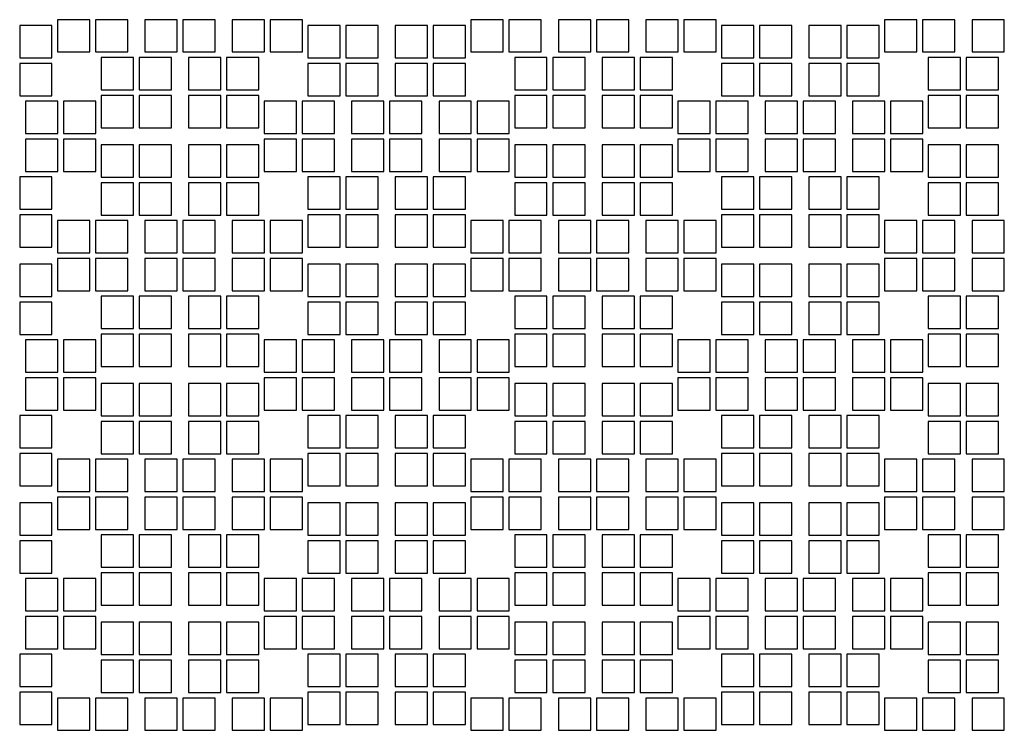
# Model space of a CAD drawing. Header units: millimetres. Extents: x -49 to 54, y -38 to 38.
# Drawn here: x -23.26 to 2.65, y -20.35 to -1.65 of the extents above; entities that cross this region are included whole.
import ezdxf

# ---------------------------------------------------------------- set-up
doc = ezdxf.new("R2010")
doc.units = ezdxf.units.MM

msp = doc.modelspace()

# ---------------------------------------------------------------- linework, layer by layer
for points in [[(-23.2634, -2.6459), (-22.4134, -2.6459), (-22.4134, -1.7959), (-23.2634, -1.7959), (-23.2634, -2.6459)], [(-22.2715, -2.4959), (-21.4215, -2.4959), (-21.4215, -1.6459), (-22.2715, -1.6459), (-22.2715, -2.4959)], [(-21.2715, -2.4959), (-20.4215, -2.4959), (-20.4215, -1.6459), (-21.2715, -1.6459), (-21.2715, -2.4959)], [(-19.9715, -2.4959), (-19.1215, -2.4959), (-19.1215, -1.6459), (-19.9715, -1.6459), (-19.9715, -2.4959)], [(-18.9715, -2.4959), (-18.1215, -2.4959), (-18.1215, -1.6459), (-18.9715, -1.6459), (-18.9715, -2.4959)], [(-17.6715, -2.4959), (-16.8215, -2.4959), (-16.8215, -1.6459), (-17.6715, -1.6459), (-17.6715, -2.4959)], [(-16.6715, -2.4959), (-15.8215, -2.4959), (-15.8215, -1.6459), (-16.6715, -1.6459), (-16.6715, -2.4959)], [(-15.6796, -2.6459), (-14.8296, -2.6459), (-14.8296, -1.7959), (-15.6796, -1.7959), (-15.6796, -2.6459)], [(-14.6796, -2.6459), (-13.8296, -2.6459), (-13.8296, -1.7959), (-14.6796, -1.7959), (-14.6796, -2.6459)], [(-13.3796, -2.6459), (-12.5296, -2.6459), (-12.5296, -1.7959), (-13.3796, -1.7959), (-13.3796, -2.6459)], [(-12.3796, -2.6459), (-11.5296, -2.6459), (-11.5296, -1.7959), (-12.3796, -1.7959), (-12.3796, -2.6459)], [(-11.3878, -2.4959), (-10.5378, -2.4959), (-10.5378, -1.6459), (-11.3878, -1.6459), (-11.3878, -2.4959)], [(-10.3878, -2.4959), (-9.5378, -2.4959), (-9.5378, -1.6459), (-10.3878, -1.6459), (-10.3878, -2.4959)], [(-9.0878, -2.4959), (-8.2378, -2.4959), (-8.2378, -1.6459), (-9.0878, -1.6459), (-9.0878, -2.4959)], [(-8.0878, -2.4959), (-7.2378, -2.4959), (-7.2378, -1.6459), (-8.0878, -1.6459), (-8.0878, -2.4959)], [(-6.7878, -2.4959), (-5.9378, -2.4959), (-5.9378, -1.6459), (-6.7878, -1.6459), (-6.7878, -2.4959)], [(-5.7878, -2.4959), (-4.9378, -2.4959), (-4.9378, -1.6459), (-5.7878, -1.6459), (-5.7878, -2.4959)], [(-4.7959, -2.6459), (-3.9459, -2.6459), (-3.9459, -1.7959), (-4.7959, -1.7959), (-4.7959, -2.6459)], [(-3.7959, -2.6459), (-2.9459, -2.6459), (-2.9459, -1.7959), (-3.7959, -1.7959), (-3.7959, -2.6459)], [(-2.4959, -2.6459), (-1.6459, -2.6459), (-1.6459, -1.7959), (-2.4959, -1.7959), (-2.4959, -2.6459)], [(-1.4959, -2.6459), (-0.6459, -2.6459), (-0.6459, -1.7959), (-1.4959, -1.7959), (-1.4959, -2.6459)], [(-0.5041, -2.4959), (0.3459, -2.4959), (0.3459, -1.6459), (-0.5041, -1.6459), (-0.5041, -2.4959)], [(0.4959, -2.4959), (1.3459, -2.4959), (1.3459, -1.6459), (0.4959, -1.6459), (0.4959, -2.4959)], [(1.7959, -2.4959), (2.6459, -2.4959), (2.6459, -1.6459), (1.7959, -1.6459), (1.7959, -2.4959)], [(-23.2634, -3.6459), (-22.4134, -3.6459), (-22.4134, -2.7959), (-23.2634, -2.7959), (-23.2634, -3.6459)], [(-21.1215, -3.4878), (-20.2715, -3.4878), (-20.2715, -2.6378), (-21.1215, -2.6378), (-21.1215, -3.4878)], [(-20.1215, -3.4878), (-19.2715, -3.4878), (-19.2715, -2.6378), (-20.1215, -2.6378), (-20.1215, -3.4878)], [(-18.8215, -3.4878), (-17.9715, -3.4878), (-17.9715, -2.6378), (-18.8215, -2.6378), (-18.8215, -3.4878)], [(-17.8215, -3.4878), (-16.9715, -3.4878), (-16.9715, -2.6378), (-17.8215, -2.6378), (-17.8215, -3.4878)], [(-15.6796, -3.6459), (-14.8296, -3.6459), (-14.8296, -2.7959), (-15.6796, -2.7959), (-15.6796, -3.6459)], [(-14.6796, -3.6459), (-13.8296, -3.6459), (-13.8296, -2.7959), (-14.6796, -2.7959), (-14.6796, -3.6459)], [(-13.3796, -3.6459), (-12.5296, -3.6459), (-12.5296, -2.7959), (-13.3796, -2.7959), (-13.3796, -3.6459)], [(-12.3796, -3.6459), (-11.5296, -3.6459), (-11.5296, -2.7959), (-12.3796, -2.7959), (-12.3796, -3.6459)], [(-10.2378, -3.4878), (-9.3878, -3.4878), (-9.3878, -2.6378), (-10.2378, -2.6378), (-10.2378, -3.4878)], [(-9.2378, -3.4878), (-8.3878, -3.4878), (-8.3878, -2.6378), (-9.2378, -2.6378), (-9.2378, -3.4878)], [(-7.9378, -3.4878), (-7.0878, -3.4878), (-7.0878, -2.6378), (-7.9378, -2.6378), (-7.9378, -3.4878)], [(-6.9378, -3.4878), (-6.0878, -3.4878), (-6.0878, -2.6378), (-6.9378, -2.6378), (-6.9378, -3.4878)], [(-4.7959, -3.6459), (-3.9459, -3.6459), (-3.9459, -2.7959), (-4.7959, -2.7959), (-4.7959, -3.6459)], [(-3.7959, -3.6459), (-2.9459, -3.6459), (-2.9459, -2.7959), (-3.7959, -2.7959), (-3.7959, -3.6459)], [(-2.4959, -3.6459), (-1.6459, -3.6459), (-1.6459, -2.7959), (-2.4959, -2.7959), (-2.4959, -3.6459)], [(-1.4959, -3.6459), (-0.6459, -3.6459), (-0.6459, -2.7959), (-1.4959, -2.7959), (-1.4959, -3.6459)], [(0.6459, -3.4878), (1.4959, -3.4878), (1.4959, -2.6378), (0.6459, -2.6378), (0.6459, -3.4878)], [(1.6459, -3.4878), (2.4959, -3.4878), (2.4959, -2.6378), (1.6459, -2.6378), (1.6459, -3.4878)], [(-23.1134, -4.6378), (-22.2634, -4.6378), (-22.2634, -3.7878), (-23.1134, -3.7878), (-23.1134, -4.6378)], [(-22.1134, -4.6378), (-21.2634, -4.6378), (-21.2634, -3.7878), (-22.1134, -3.7878), (-22.1134, -4.6378)], [(-21.1215, -4.4878), (-20.2715, -4.4878), (-20.2715, -3.6378), (-21.1215, -3.6378), (-21.1215, -4.4878)], [(-20.1215, -4.4878), (-19.2715, -4.4878), (-19.2715, -3.6378), (-20.1215, -3.6378), (-20.1215, -4.4878)], [(-18.8215, -4.4878), (-17.9715, -4.4878), (-17.9715, -3.6378), (-18.8215, -3.6378), (-18.8215, -4.4878)], [(-17.8215, -4.4878), (-16.9715, -4.4878), (-16.9715, -3.6378), (-17.8215, -3.6378), (-17.8215, -4.4878)], [(-16.8296, -4.6378), (-15.9796, -4.6378), (-15.9796, -3.7878), (-16.8296, -3.7878), (-16.8296, -4.6378)], [(-15.8296, -4.6378), (-14.9796, -4.6378), (-14.9796, -3.7878), (-15.8296, -3.7878), (-15.8296, -4.6378)], [(-14.5296, -4.6378), (-13.6796, -4.6378), (-13.6796, -3.7878), (-14.5296, -3.7878), (-14.5296, -4.6378)], [(-13.5296, -4.6378), (-12.6796, -4.6378), (-12.6796, -3.7878), (-13.5296, -3.7878), (-13.5296, -4.6378)], [(-12.2296, -4.6378), (-11.3796, -4.6378), (-11.3796, -3.7878), (-12.2296, -3.7878), (-12.2296, -4.6378)], [(-11.2296, -4.6378), (-10.3796, -4.6378), (-10.3796, -3.7878), (-11.2296, -3.7878), (-11.2296, -4.6378)], [(-10.2378, -4.4878), (-9.3878, -4.4878), (-9.3878, -3.6378), (-10.2378, -3.6378), (-10.2378, -4.4878)], [(-9.2378, -4.4878), (-8.3878, -4.4878), (-8.3878, -3.6378), (-9.2378, -3.6378), (-9.2378, -4.4878)], [(-7.9378, -4.4878), (-7.0878, -4.4878), (-7.0878, -3.6378), (-7.9378, -3.6378), (-7.9378, -4.4878)], [(-6.9378, -4.4878), (-6.0878, -4.4878), (-6.0878, -3.6378), (-6.9378, -3.6378), (-6.9378, -4.4878)], [(-5.9459, -4.6378), (-5.0959, -4.6378), (-5.0959, -3.7878), (-5.9459, -3.7878), (-5.9459, -4.6378)], [(-4.9459, -4.6378), (-4.0959, -4.6378), (-4.0959, -3.7878), (-4.9459, -3.7878), (-4.9459, -4.6378)], [(-3.6459, -4.6378), (-2.7959, -4.6378), (-2.7959, -3.7878), (-3.6459, -3.7878), (-3.6459, -4.6378)], [(-2.6459, -4.6378), (-1.7959, -4.6378), (-1.7959, -3.7878), (-2.6459, -3.7878), (-2.6459, -4.6378)], [(-1.3459, -4.6378), (-0.4959, -4.6378), (-0.4959, -3.7878), (-1.3459, -3.7878), (-1.3459, -4.6378)], [(-0.3459, -4.6378), (0.5041, -4.6378), (0.5041, -3.7878), (-0.3459, -3.7878), (-0.3459, -4.6378)], [(0.6459, -4.4878), (1.4959, -4.4878), (1.4959, -3.6378), (0.6459, -3.6378), (0.6459, -4.4878)], [(1.6459, -4.4878), (2.4959, -4.4878), (2.4959, -3.6378), (1.6459, -3.6378), (1.6459, -4.4878)], [(-23.1134, -5.6378), (-22.2634, -5.6378), (-22.2634, -4.7878), (-23.1134, -4.7878), (-23.1134, -5.6378)], [(-22.1134, -5.6378), (-21.2634, -5.6378), (-21.2634, -4.7878), (-22.1134, -4.7878), (-22.1134, -5.6378)], [(-16.8296, -5.6378), (-15.9796, -5.6378), (-15.9796, -4.7878), (-16.8296, -4.7878), (-16.8296, -5.6378)], [(-15.8296, -5.6378), (-14.9796, -5.6378), (-14.9796, -4.7878), (-15.8296, -4.7878), (-15.8296, -5.6378)], [(-14.5296, -5.6378), (-13.6796, -5.6378), (-13.6796, -4.7878), (-14.5296, -4.7878), (-14.5296, -5.6378)], [(-13.5296, -5.6378), (-12.6796, -5.6378), (-12.6796, -4.7878), (-13.5296, -4.7878), (-13.5296, -5.6378)], [(-12.2296, -5.6378), (-11.3796, -5.6378), (-11.3796, -4.7878), (-12.2296, -4.7878), (-12.2296, -5.6378)], [(-11.2296, -5.6378), (-10.3796, -5.6378), (-10.3796, -4.7878), (-11.2296, -4.7878), (-11.2296, -5.6378)], [(-5.9459, -5.6378), (-5.0959, -5.6378), (-5.0959, -4.7878), (-5.9459, -4.7878), (-5.9459, -5.6378)], [(-4.9459, -5.6378), (-4.0959, -5.6378), (-4.0959, -4.7878), (-4.9459, -4.7878), (-4.9459, -5.6378)], [(-3.6459, -5.6378), (-2.7959, -5.6378), (-2.7959, -4.7878), (-3.6459, -4.7878), (-3.6459, -5.6378)], [(-2.6459, -5.6378), (-1.7959, -5.6378), (-1.7959, -4.7878), (-2.6459, -4.7878), (-2.6459, -5.6378)], [(-1.3459, -5.6378), (-0.4959, -5.6378), (-0.4959, -4.7878), (-1.3459, -4.7878), (-1.3459, -5.6378)], [(-0.3459, -5.6378), (0.5041, -5.6378), (0.5041, -4.7878), (-0.3459, -4.7878), (-0.3459, -5.6378)], [(-21.1215, -5.7878), (-20.2715, -5.7878), (-20.2715, -4.9378), (-21.1215, -4.9378), (-21.1215, -5.7878)], [(-20.1215, -5.7878), (-19.2715, -5.7878), (-19.2715, -4.9378), (-20.1215, -4.9378), (-20.1215, -5.7878)], [(-18.8215, -5.7878), (-17.9715, -5.7878), (-17.9715, -4.9378), (-18.8215, -4.9378), (-18.8215, -5.7878)], [(-17.8215, -5.7878), (-16.9715, -5.7878), (-16.9715, -4.9378), (-17.8215, -4.9378), (-17.8215, -5.7878)], [(-10.2378, -5.7878), (-9.3878, -5.7878), (-9.3878, -4.9378), (-10.2378, -4.9378), (-10.2378, -5.7878)], [(-9.2378, -5.7878), (-8.3878, -5.7878), (-8.3878, -4.9378), (-9.2378, -4.9378), (-9.2378, -5.7878)], [(-7.9378, -5.7878), (-7.0878, -5.7878), (-7.0878, -4.9378), (-7.9378, -4.9378), (-7.9378, -5.7878)], [(-6.9378, -5.7878), (-6.0878, -5.7878), (-6.0878, -4.9378), (-6.9378, -4.9378), (-6.9378, -5.7878)], [(0.6459, -5.7878), (1.4959, -5.7878), (1.4959, -4.9378), (0.6459, -4.9378), (0.6459, -5.7878)], [(1.6459, -5.7878), (2.4959, -5.7878), (2.4959, -4.9378), (1.6459, -4.9378), (1.6459, -5.7878)], [(-23.2634, -6.6296), (-22.4134, -6.6296), (-22.4134, -5.7796), (-23.2634, -5.7796), (-23.2634, -6.6296)], [(-21.1215, -6.7878), (-20.2715, -6.7878), (-20.2715, -5.9378), (-21.1215, -5.9378), (-21.1215, -6.7878)], [(-20.1215, -6.7878), (-19.2715, -6.7878), (-19.2715, -5.9378), (-20.1215, -5.9378), (-20.1215, -6.7878)], [(-18.8215, -6.7878), (-17.9715, -6.7878), (-17.9715, -5.9378), (-18.8215, -5.9378), (-18.8215, -6.7878)], [(-17.8215, -6.7878), (-16.9715, -6.7878), (-16.9715, -5.9378), (-17.8215, -5.9378), (-17.8215, -6.7878)], [(-15.6796, -6.6296), (-14.8296, -6.6296), (-14.8296, -5.7796), (-15.6796, -5.7796), (-15.6796, -6.6296)], [(-14.6796, -6.6296), (-13.8296, -6.6296), (-13.8296, -5.7796), (-14.6796, -5.7796), (-14.6796, -6.6296)], [(-13.3796, -6.6296), (-12.5296, -6.6296), (-12.5296, -5.7796), (-13.3796, -5.7796), (-13.3796, -6.6296)], [(-12.3796, -6.6296), (-11.5296, -6.6296), (-11.5296, -5.7796), (-12.3796, -5.7796), (-12.3796, -6.6296)], [(-10.2378, -6.7878), (-9.3878, -6.7878), (-9.3878, -5.9378), (-10.2378, -5.9378), (-10.2378, -6.7878)], [(-9.2378, -6.7878), (-8.3878, -6.7878), (-8.3878, -5.9378), (-9.2378, -5.9378), (-9.2378, -6.7878)], [(-7.9378, -6.7878), (-7.0878, -6.7878), (-7.0878, -5.9378), (-7.9378, -5.9378), (-7.9378, -6.7878)], [(-6.9378, -6.7878), (-6.0878, -6.7878), (-6.0878, -5.9378), (-6.9378, -5.9378), (-6.9378, -6.7878)], [(-4.7959, -6.6296), (-3.9459, -6.6296), (-3.9459, -5.7796), (-4.7959, -5.7796), (-4.7959, -6.6296)], [(-3.7959, -6.6296), (-2.9459, -6.6296), (-2.9459, -5.7796), (-3.7959, -5.7796), (-3.7959, -6.6296)], [(-2.4959, -6.6296), (-1.6459, -6.6296), (-1.6459, -5.7796), (-2.4959, -5.7796), (-2.4959, -6.6296)], [(-1.4959, -6.6296), (-0.6459, -6.6296), (-0.6459, -5.7796), (-1.4959, -5.7796), (-1.4959, -6.6296)], [(0.6459, -6.7878), (1.4959, -6.7878), (1.4959, -5.9378), (0.6459, -5.9378), (0.6459, -6.7878)], [(1.6459, -6.7878), (2.4959, -6.7878), (2.4959, -5.9378), (1.6459, -5.9378), (1.6459, -6.7878)], [(-23.2634, -7.6296), (-22.4134, -7.6296), (-22.4134, -6.7796), (-23.2634, -6.7796), (-23.2634, -7.6296)], [(-22.2715, -7.7796), (-21.4215, -7.7796), (-21.4215, -6.9296), (-22.2715, -6.9296), (-22.2715, -7.7796)], [(-21.2715, -7.7796), (-20.4215, -7.7796), (-20.4215, -6.9296), (-21.2715, -6.9296), (-21.2715, -7.7796)], [(-19.9715, -7.7796), (-19.1215, -7.7796), (-19.1215, -6.9296), (-19.9715, -6.9296), (-19.9715, -7.7796)], [(-18.9715, -7.7796), (-18.1215, -7.7796), (-18.1215, -6.9296), (-18.9715, -6.9296), (-18.9715, -7.7796)], [(-17.6715, -7.7796), (-16.8215, -7.7796), (-16.8215, -6.9296), (-17.6715, -6.9296), (-17.6715, -7.7796)], [(-16.6715, -7.7796), (-15.8215, -7.7796), (-15.8215, -6.9296), (-16.6715, -6.9296), (-16.6715, -7.7796)], [(-15.6796, -7.6296), (-14.8296, -7.6296), (-14.8296, -6.7796), (-15.6796, -6.7796), (-15.6796, -7.6296)], [(-14.6796, -7.6296), (-13.8296, -7.6296), (-13.8296, -6.7796), (-14.6796, -6.7796), (-14.6796, -7.6296)], [(-13.3796, -7.6296), (-12.5296, -7.6296), (-12.5296, -6.7796), (-13.3796, -6.7796), (-13.3796, -7.6296)], [(-12.3796, -7.6296), (-11.5296, -7.6296), (-11.5296, -6.7796), (-12.3796, -6.7796), (-12.3796, -7.6296)], [(-11.3878, -7.7796), (-10.5378, -7.7796), (-10.5378, -6.9296), (-11.3878, -6.9296), (-11.3878, -7.7796)], [(-10.3878, -7.7796), (-9.5378, -7.7796), (-9.5378, -6.9296), (-10.3878, -6.9296), (-10.3878, -7.7796)], [(-9.0878, -7.7796), (-8.2378, -7.7796), (-8.2378, -6.9296), (-9.0878, -6.9296), (-9.0878, -7.7796)], [(-8.0878, -7.7796), (-7.2378, -7.7796), (-7.2378, -6.9296), (-8.0878, -6.9296), (-8.0878, -7.7796)], [(-6.7878, -7.7796), (-5.9378, -7.7796), (-5.9378, -6.9296), (-6.7878, -6.9296), (-6.7878, -7.7796)], [(-5.7878, -7.7796), (-4.9378, -7.7796), (-4.9378, -6.9296), (-5.7878, -6.9296), (-5.7878, -7.7796)], [(-4.7959, -7.6296), (-3.9459, -7.6296), (-3.9459, -6.7796), (-4.7959, -6.7796), (-4.7959, -7.6296)], [(-3.7959, -7.6296), (-2.9459, -7.6296), (-2.9459, -6.7796), (-3.7959, -6.7796), (-3.7959, -7.6296)], [(-2.4959, -7.6296), (-1.6459, -7.6296), (-1.6459, -6.7796), (-2.4959, -6.7796), (-2.4959, -7.6296)], [(-1.4959, -7.6296), (-0.6459, -7.6296), (-0.6459, -6.7796), (-1.4959, -6.7796), (-1.4959, -7.6296)], [(-0.5041, -7.7796), (0.3459, -7.7796), (0.3459, -6.9296), (-0.5041, -6.9296), (-0.5041, -7.7796)], [(0.4959, -7.7796), (1.3459, -7.7796), (1.3459, -6.9296), (0.4959, -6.9296), (0.4959, -7.7796)], [(1.7959, -7.7796), (2.6459, -7.7796), (2.6459, -6.9296), (1.7959, -6.9296), (1.7959, -7.7796)], [(-22.2715, -8.7796), (-21.4215, -8.7796), (-21.4215, -7.9296), (-22.2715, -7.9296), (-22.2715, -8.7796)], [(-21.2715, -8.7796), (-20.4215, -8.7796), (-20.4215, -7.9296), (-21.2715, -7.9296), (-21.2715, -8.7796)], [(-19.9715, -8.7796), (-19.1215, -8.7796), (-19.1215, -7.9296), (-19.9715, -7.9296), (-19.9715, -8.7796)], [(-18.9715, -8.7796), (-18.1215, -8.7796), (-18.1215, -7.9296), (-18.9715, -7.9296), (-18.9715, -8.7796)], [(-17.6715, -8.7796), (-16.8215, -8.7796), (-16.8215, -7.9296), (-17.6715, -7.9296), (-17.6715, -8.7796)], [(-16.6715, -8.7796), (-15.8215, -8.7796), (-15.8215, -7.9296), (-16.6715, -7.9296), (-16.6715, -8.7796)], [(-11.3878, -8.7796), (-10.5378, -8.7796), (-10.5378, -7.9296), (-11.3878, -7.9296), (-11.3878, -8.7796)], [(-10.3878, -8.7796), (-9.5378, -8.7796), (-9.5378, -7.9296), (-10.3878, -7.9296), (-10.3878, -8.7796)], [(-9.0878, -8.7796), (-8.2378, -8.7796), (-8.2378, -7.9296), (-9.0878, -7.9296), (-9.0878, -8.7796)], [(-8.0878, -8.7796), (-7.2378, -8.7796), (-7.2378, -7.9296), (-8.0878, -7.9296), (-8.0878, -8.7796)], [(-6.7878, -8.7796), (-5.9378, -8.7796), (-5.9378, -7.9296), (-6.7878, -7.9296), (-6.7878, -8.7796)], [(-5.7878, -8.7796), (-4.9378, -8.7796), (-4.9378, -7.9296), (-5.7878, -7.9296), (-5.7878, -8.7796)], [(-0.5041, -8.7796), (0.3459, -8.7796), (0.3459, -7.9296), (-0.5041, -7.9296), (-0.5041, -8.7796)], [(0.4959, -8.7796), (1.3459, -8.7796), (1.3459, -7.9296), (0.4959, -7.9296), (0.4959, -8.7796)], [(1.7959, -8.7796), (2.6459, -8.7796), (2.6459, -7.9296), (1.7959, -7.9296), (1.7959, -8.7796)], [(-23.2634, -8.9296), (-22.4134, -8.9296), (-22.4134, -8.0796), (-23.2634, -8.0796), (-23.2634, -8.9296)], [(-15.6796, -8.9296), (-14.8296, -8.9296), (-14.8296, -8.0796), (-15.6796, -8.0796), (-15.6796, -8.9296)], [(-14.6796, -8.9296), (-13.8296, -8.9296), (-13.8296, -8.0796), (-14.6796, -8.0796), (-14.6796, -8.9296)], [(-13.3796, -8.9296), (-12.5296, -8.9296), (-12.5296, -8.0796), (-13.3796, -8.0796), (-13.3796, -8.9296)], [(-12.3796, -8.9296), (-11.5296, -8.9296), (-11.5296, -8.0796), (-12.3796, -8.0796), (-12.3796, -8.9296)], [(-4.7959, -8.9296), (-3.9459, -8.9296), (-3.9459, -8.0796), (-4.7959, -8.0796), (-4.7959, -8.9296)], [(-3.7959, -8.9296), (-2.9459, -8.9296), (-2.9459, -8.0796), (-3.7959, -8.0796), (-3.7959, -8.9296)], [(-2.4959, -8.9296), (-1.6459, -8.9296), (-1.6459, -8.0796), (-2.4959, -8.0796), (-2.4959, -8.9296)], [(-1.4959, -8.9296), (-0.6459, -8.9296), (-0.6459, -8.0796), (-1.4959, -8.0796), (-1.4959, -8.9296)], [(-21.1215, -9.7715), (-20.2715, -9.7715), (-20.2715, -8.9215), (-21.1215, -8.9215), (-21.1215, -9.7715)], [(-20.1215, -9.7715), (-19.2715, -9.7715), (-19.2715, -8.9215), (-20.1215, -8.9215), (-20.1215, -9.7715)], [(-18.8215, -9.7715), (-17.9715, -9.7715), (-17.9715, -8.9215), (-18.8215, -8.9215), (-18.8215, -9.7715)], [(-17.8215, -9.7715), (-16.9715, -9.7715), (-16.9715, -8.9215), (-17.8215, -8.9215), (-17.8215, -9.7715)], [(-10.2378, -9.7715), (-9.3878, -9.7715), (-9.3878, -8.9215), (-10.2378, -8.9215), (-10.2378, -9.7715)], [(-9.2378, -9.7715), (-8.3878, -9.7715), (-8.3878, -8.9215), (-9.2378, -8.9215), (-9.2378, -9.7715)], [(-7.9378, -9.7715), (-7.0878, -9.7715), (-7.0878, -8.9215), (-7.9378, -8.9215), (-7.9378, -9.7715)], [(-6.9378, -9.7715), (-6.0878, -9.7715), (-6.0878, -8.9215), (-6.9378, -8.9215), (-6.9378, -9.7715)], [(0.6459, -9.7715), (1.4959, -9.7715), (1.4959, -8.9215), (0.6459, -8.9215), (0.6459, -9.7715)], [(1.6459, -9.7715), (2.4959, -9.7715), (2.4959, -8.9215), (1.6459, -8.9215), (1.6459, -9.7715)], [(-23.2634, -9.9296), (-22.4134, -9.9296), (-22.4134, -9.0796), (-23.2634, -9.0796), (-23.2634, -9.9296)], [(-15.6796, -9.9296), (-14.8296, -9.9296), (-14.8296, -9.0796), (-15.6796, -9.0796), (-15.6796, -9.9296)], [(-14.6796, -9.9296), (-13.8296, -9.9296), (-13.8296, -9.0796), (-14.6796, -9.0796), (-14.6796, -9.9296)], [(-13.3796, -9.9296), (-12.5296, -9.9296), (-12.5296, -9.0796), (-13.3796, -9.0796), (-13.3796, -9.9296)], [(-12.3796, -9.9296), (-11.5296, -9.9296), (-11.5296, -9.0796), (-12.3796, -9.0796), (-12.3796, -9.9296)], [(-4.7959, -9.9296), (-3.9459, -9.9296), (-3.9459, -9.0796), (-4.7959, -9.0796), (-4.7959, -9.9296)], [(-3.7959, -9.9296), (-2.9459, -9.9296), (-2.9459, -9.0796), (-3.7959, -9.0796), (-3.7959, -9.9296)], [(-2.4959, -9.9296), (-1.6459, -9.9296), (-1.6459, -9.0796), (-2.4959, -9.0796), (-2.4959, -9.9296)], [(-1.4959, -9.9296), (-0.6459, -9.9296), (-0.6459, -9.0796), (-1.4959, -9.0796), (-1.4959, -9.9296)], [(-23.1134, -10.9215), (-22.2634, -10.9215), (-22.2634, -10.0715), (-23.1134, -10.0715), (-23.1134, -10.9215)], [(-22.1134, -10.9215), (-21.2634, -10.9215), (-21.2634, -10.0715), (-22.1134, -10.0715), (-22.1134, -10.9215)], [(-21.1215, -10.7715), (-20.2715, -10.7715), (-20.2715, -9.9215), (-21.1215, -9.9215), (-21.1215, -10.7715)], [(-20.1215, -10.7715), (-19.2715, -10.7715), (-19.2715, -9.9215), (-20.1215, -9.9215), (-20.1215, -10.7715)], [(-18.8215, -10.7715), (-17.9715, -10.7715), (-17.9715, -9.9215), (-18.8215, -9.9215), (-18.8215, -10.7715)], [(-17.8215, -10.7715), (-16.9715, -10.7715), (-16.9715, -9.9215), (-17.8215, -9.9215), (-17.8215, -10.7715)], [(-16.8296, -10.9215), (-15.9796, -10.9215), (-15.9796, -10.0715), (-16.8296, -10.0715), (-16.8296, -10.9215)], [(-15.8296, -10.9215), (-14.9796, -10.9215), (-14.9796, -10.0715), (-15.8296, -10.0715), (-15.8296, -10.9215)], [(-14.5296, -10.9215), (-13.6796, -10.9215), (-13.6796, -10.0715), (-14.5296, -10.0715), (-14.5296, -10.9215)], [(-13.5296, -10.9215), (-12.6796, -10.9215), (-12.6796, -10.0715), (-13.5296, -10.0715), (-13.5296, -10.9215)], [(-12.2296, -10.9215), (-11.3796, -10.9215), (-11.3796, -10.0715), (-12.2296, -10.0715), (-12.2296, -10.9215)], [(-11.2296, -10.9215), (-10.3796, -10.9215), (-10.3796, -10.0715), (-11.2296, -10.0715), (-11.2296, -10.9215)], [(-10.2378, -10.7715), (-9.3878, -10.7715), (-9.3878, -9.9215), (-10.2378, -9.9215), (-10.2378, -10.7715)], [(-9.2378, -10.7715), (-8.3878, -10.7715), (-8.3878, -9.9215), (-9.2378, -9.9215), (-9.2378, -10.7715)], [(-7.9378, -10.7715), (-7.0878, -10.7715), (-7.0878, -9.9215), (-7.9378, -9.9215), (-7.9378, -10.7715)], [(-6.9378, -10.7715), (-6.0878, -10.7715), (-6.0878, -9.9215), (-6.9378, -9.9215), (-6.9378, -10.7715)], [(-5.9459, -10.9215), (-5.0959, -10.9215), (-5.0959, -10.0715), (-5.9459, -10.0715), (-5.9459, -10.9215)], [(-4.9459, -10.9215), (-4.0959, -10.9215), (-4.0959, -10.0715), (-4.9459, -10.0715), (-4.9459, -10.9215)], [(-3.6459, -10.9215), (-2.7959, -10.9215), (-2.7959, -10.0715), (-3.6459, -10.0715), (-3.6459, -10.9215)], [(-2.6459, -10.9215), (-1.7959, -10.9215), (-1.7959, -10.0715), (-2.6459, -10.0715), (-2.6459, -10.9215)], [(-1.3459, -10.9215), (-0.4959, -10.9215), (-0.4959, -10.0715), (-1.3459, -10.0715), (-1.3459, -10.9215)], [(-0.3459, -10.9215), (0.5041, -10.9215), (0.5041, -10.0715), (-0.3459, -10.0715), (-0.3459, -10.9215)], [(0.6459, -10.7715), (1.4959, -10.7715), (1.4959, -9.9215), (0.6459, -9.9215), (0.6459, -10.7715)], [(1.6459, -10.7715), (2.4959, -10.7715), (2.4959, -9.9215), (1.6459, -9.9215), (1.6459, -10.7715)], [(-23.1134, -11.9215), (-22.2634, -11.9215), (-22.2634, -11.0715), (-23.1134, -11.0715), (-23.1134, -11.9215)], [(-22.1134, -11.9215), (-21.2634, -11.9215), (-21.2634, -11.0715), (-22.1134, -11.0715), (-22.1134, -11.9215)], [(-16.8296, -11.9215), (-15.9796, -11.9215), (-15.9796, -11.0715), (-16.8296, -11.0715), (-16.8296, -11.9215)], [(-15.8296, -11.9215), (-14.9796, -11.9215), (-14.9796, -11.0715), (-15.8296, -11.0715), (-15.8296, -11.9215)], [(-14.5296, -11.9215), (-13.6796, -11.9215), (-13.6796, -11.0715), (-14.5296, -11.0715), (-14.5296, -11.9215)], [(-13.5296, -11.9215), (-12.6796, -11.9215), (-12.6796, -11.0715), (-13.5296, -11.0715), (-13.5296, -11.9215)], [(-12.2296, -11.9215), (-11.3796, -11.9215), (-11.3796, -11.0715), (-12.2296, -11.0715), (-12.2296, -11.9215)], [(-11.2296, -11.9215), (-10.3796, -11.9215), (-10.3796, -11.0715), (-11.2296, -11.0715), (-11.2296, -11.9215)], [(-5.9459, -11.9215), (-5.0959, -11.9215), (-5.0959, -11.0715), (-5.9459, -11.0715), (-5.9459, -11.9215)], [(-4.9459, -11.9215), (-4.0959, -11.9215), (-4.0959, -11.0715), (-4.9459, -11.0715), (-4.9459, -11.9215)], [(-3.6459, -11.9215), (-2.7959, -11.9215), (-2.7959, -11.0715), (-3.6459, -11.0715), (-3.6459, -11.9215)], [(-2.6459, -11.9215), (-1.7959, -11.9215), (-1.7959, -11.0715), (-2.6459, -11.0715), (-2.6459, -11.9215)], [(-1.3459, -11.9215), (-0.4959, -11.9215), (-0.4959, -11.0715), (-1.3459, -11.0715), (-1.3459, -11.9215)], [(-0.3459, -11.9215), (0.5041, -11.9215), (0.5041, -11.0715), (-0.3459, -11.0715), (-0.3459, -11.9215)], [(-21.1215, -12.0715), (-20.2715, -12.0715), (-20.2715, -11.2215), (-21.1215, -11.2215), (-21.1215, -12.0715)], [(-20.1215, -12.0715), (-19.2715, -12.0715), (-19.2715, -11.2215), (-20.1215, -11.2215), (-20.1215, -12.0715)], [(-18.8215, -12.0715), (-17.9715, -12.0715), (-17.9715, -11.2215), (-18.8215, -11.2215), (-18.8215, -12.0715)], [(-17.8215, -12.0715), (-16.9715, -12.0715), (-16.9715, -11.2215), (-17.8215, -11.2215), (-17.8215, -12.0715)], [(-10.2378, -12.0715), (-9.3878, -12.0715), (-9.3878, -11.2215), (-10.2378, -11.2215), (-10.2378, -12.0715)], [(-9.2378, -12.0715), (-8.3878, -12.0715), (-8.3878, -11.2215), (-9.2378, -11.2215), (-9.2378, -12.0715)], [(-7.9378, -12.0715), (-7.0878, -12.0715), (-7.0878, -11.2215), (-7.9378, -11.2215), (-7.9378, -12.0715)], [(-6.9378, -12.0715), (-6.0878, -12.0715), (-6.0878, -11.2215), (-6.9378, -11.2215), (-6.9378, -12.0715)], [(0.6459, -12.0715), (1.4959, -12.0715), (1.4959, -11.2215), (0.6459, -11.2215), (0.6459, -12.0715)], [(1.6459, -12.0715), (2.4959, -12.0715), (2.4959, -11.2215), (1.6459, -11.2215), (1.6459, -12.0715)], [(-23.2634, -12.9134), (-22.4134, -12.9134), (-22.4134, -12.0634), (-23.2634, -12.0634), (-23.2634, -12.9134)], [(-15.6796, -12.9134), (-14.8296, -12.9134), (-14.8296, -12.0634), (-15.6796, -12.0634), (-15.6796, -12.9134)], [(-14.6796, -12.9134), (-13.8296, -12.9134), (-13.8296, -12.0634), (-14.6796, -12.0634), (-14.6796, -12.9134)], [(-13.3796, -12.9134), (-12.5296, -12.9134), (-12.5296, -12.0634), (-13.3796, -12.0634), (-13.3796, -12.9134)], [(-12.3796, -12.9134), (-11.5296, -12.9134), (-11.5296, -12.0634), (-12.3796, -12.0634), (-12.3796, -12.9134)], [(-4.7959, -12.9134), (-3.9459, -12.9134), (-3.9459, -12.0634), (-4.7959, -12.0634), (-4.7959, -12.9134)], [(-3.7959, -12.9134), (-2.9459, -12.9134), (-2.9459, -12.0634), (-3.7959, -12.0634), (-3.7959, -12.9134)], [(-2.4959, -12.9134), (-1.6459, -12.9134), (-1.6459, -12.0634), (-2.4959, -12.0634), (-2.4959, -12.9134)], [(-1.4959, -12.9134), (-0.6459, -12.9134), (-0.6459, -12.0634), (-1.4959, -12.0634), (-1.4959, -12.9134)], [(-21.1215, -13.0715), (-20.2715, -13.0715), (-20.2715, -12.2215), (-21.1215, -12.2215), (-21.1215, -13.0715)], [(-20.1215, -13.0715), (-19.2715, -13.0715), (-19.2715, -12.2215), (-20.1215, -12.2215), (-20.1215, -13.0715)], [(-18.8215, -13.0715), (-17.9715, -13.0715), (-17.9715, -12.2215), (-18.8215, -12.2215), (-18.8215, -13.0715)], [(-17.8215, -13.0715), (-16.9715, -13.0715), (-16.9715, -12.2215), (-17.8215, -12.2215), (-17.8215, -13.0715)], [(-10.2378, -13.0715), (-9.3878, -13.0715), (-9.3878, -12.2215), (-10.2378, -12.2215), (-10.2378, -13.0715)], [(-9.2378, -13.0715), (-8.3878, -13.0715), (-8.3878, -12.2215), (-9.2378, -12.2215), (-9.2378, -13.0715)], [(-7.9378, -13.0715), (-7.0878, -13.0715), (-7.0878, -12.2215), (-7.9378, -12.2215), (-7.9378, -13.0715)], [(-6.9378, -13.0715), (-6.0878, -13.0715), (-6.0878, -12.2215), (-6.9378, -12.2215), (-6.9378, -13.0715)], [(0.6459, -13.0715), (1.4959, -13.0715), (1.4959, -12.2215), (0.6459, -12.2215), (0.6459, -13.0715)], [(1.6459, -13.0715), (2.4959, -13.0715), (2.4959, -12.2215), (1.6459, -12.2215), (1.6459, -13.0715)], [(-23.2634, -13.9134), (-22.4134, -13.9134), (-22.4134, -13.0634), (-23.2634, -13.0634), (-23.2634, -13.9134)], [(-22.2715, -14.0634), (-21.4215, -14.0634), (-21.4215, -13.2134), (-22.2715, -13.2134), (-22.2715, -14.0634)], [(-21.2715, -14.0634), (-20.4215, -14.0634), (-20.4215, -13.2134), (-21.2715, -13.2134), (-21.2715, -14.0634)], [(-19.9715, -14.0634), (-19.1215, -14.0634), (-19.1215, -13.2134), (-19.9715, -13.2134), (-19.9715, -14.0634)], [(-18.9715, -14.0634), (-18.1215, -14.0634), (-18.1215, -13.2134), (-18.9715, -13.2134), (-18.9715, -14.0634)], [(-17.6715, -14.0634), (-16.8215, -14.0634), (-16.8215, -13.2134), (-17.6715, -13.2134), (-17.6715, -14.0634)], [(-16.6715, -14.0634), (-15.8215, -14.0634), (-15.8215, -13.2134), (-16.6715, -13.2134), (-16.6715, -14.0634)], [(-15.6796, -13.9134), (-14.8296, -13.9134), (-14.8296, -13.0634), (-15.6796, -13.0634), (-15.6796, -13.9134)], [(-14.6796, -13.9134), (-13.8296, -13.9134), (-13.8296, -13.0634), (-14.6796, -13.0634), (-14.6796, -13.9134)], [(-13.3796, -13.9134), (-12.5296, -13.9134), (-12.5296, -13.0634), (-13.3796, -13.0634), (-13.3796, -13.9134)], [(-12.3796, -13.9134), (-11.5296, -13.9134), (-11.5296, -13.0634), (-12.3796, -13.0634), (-12.3796, -13.9134)], [(-11.3878, -14.0634), (-10.5378, -14.0634), (-10.5378, -13.2134), (-11.3878, -13.2134), (-11.3878, -14.0634)], [(-10.3878, -14.0634), (-9.5378, -14.0634), (-9.5378, -13.2134), (-10.3878, -13.2134), (-10.3878, -14.0634)], [(-9.0878, -14.0634), (-8.2378, -14.0634), (-8.2378, -13.2134), (-9.0878, -13.2134), (-9.0878, -14.0634)], [(-8.0878, -14.0634), (-7.2378, -14.0634), (-7.2378, -13.2134), (-8.0878, -13.2134), (-8.0878, -14.0634)], [(-6.7878, -14.0634), (-5.9378, -14.0634), (-5.9378, -13.2134), (-6.7878, -13.2134), (-6.7878, -14.0634)], [(-5.7878, -14.0634), (-4.9378, -14.0634), (-4.9378, -13.2134), (-5.7878, -13.2134), (-5.7878, -14.0634)], [(-4.7959, -13.9134), (-3.9459, -13.9134), (-3.9459, -13.0634), (-4.7959, -13.0634), (-4.7959, -13.9134)], [(-3.7959, -13.9134), (-2.9459, -13.9134), (-2.9459, -13.0634), (-3.7959, -13.0634), (-3.7959, -13.9134)], [(-2.4959, -13.9134), (-1.6459, -13.9134), (-1.6459, -13.0634), (-2.4959, -13.0634), (-2.4959, -13.9134)], [(-1.4959, -13.9134), (-0.6459, -13.9134), (-0.6459, -13.0634), (-1.4959, -13.0634), (-1.4959, -13.9134)], [(-0.5041, -14.0634), (0.3459, -14.0634), (0.3459, -13.2134), (-0.5041, -13.2134), (-0.5041, -14.0634)], [(0.4959, -14.0634), (1.3459, -14.0634), (1.3459, -13.2134), (0.4959, -13.2134), (0.4959, -14.0634)], [(1.7959, -14.0634), (2.6459, -14.0634), (2.6459, -13.2134), (1.7959, -13.2134), (1.7959, -14.0634)], [(-22.2715, -15.0634), (-21.4215, -15.0634), (-21.4215, -14.2134), (-22.2715, -14.2134), (-22.2715, -15.0634)], [(-21.2715, -15.0634), (-20.4215, -15.0634), (-20.4215, -14.2134), (-21.2715, -14.2134), (-21.2715, -15.0634)], [(-19.9715, -15.0634), (-19.1215, -15.0634), (-19.1215, -14.2134), (-19.9715, -14.2134), (-19.9715, -15.0634)], [(-18.9715, -15.0634), (-18.1215, -15.0634), (-18.1215, -14.2134), (-18.9715, -14.2134), (-18.9715, -15.0634)], [(-17.6715, -15.0634), (-16.8215, -15.0634), (-16.8215, -14.2134), (-17.6715, -14.2134), (-17.6715, -15.0634)], [(-16.6715, -15.0634), (-15.8215, -15.0634), (-15.8215, -14.2134), (-16.6715, -14.2134), (-16.6715, -15.0634)], [(-11.3878, -15.0634), (-10.5378, -15.0634), (-10.5378, -14.2134), (-11.3878, -14.2134), (-11.3878, -15.0634)], [(-10.3878, -15.0634), (-9.5378, -15.0634), (-9.5378, -14.2134), (-10.3878, -14.2134), (-10.3878, -15.0634)], [(-9.0878, -15.0634), (-8.2378, -15.0634), (-8.2378, -14.2134), (-9.0878, -14.2134), (-9.0878, -15.0634)], [(-8.0878, -15.0634), (-7.2378, -15.0634), (-7.2378, -14.2134), (-8.0878, -14.2134), (-8.0878, -15.0634)], [(-6.7878, -15.0634), (-5.9378, -15.0634), (-5.9378, -14.2134), (-6.7878, -14.2134), (-6.7878, -15.0634)], [(-5.7878, -15.0634), (-4.9378, -15.0634), (-4.9378, -14.2134), (-5.7878, -14.2134), (-5.7878, -15.0634)], [(-0.5041, -15.0634), (0.3459, -15.0634), (0.3459, -14.2134), (-0.5041, -14.2134), (-0.5041, -15.0634)], [(0.4959, -15.0634), (1.3459, -15.0634), (1.3459, -14.2134), (0.4959, -14.2134), (0.4959, -15.0634)], [(1.7959, -15.0634), (2.6459, -15.0634), (2.6459, -14.2134), (1.7959, -14.2134), (1.7959, -15.0634)], [(-23.2634, -15.2134), (-22.4134, -15.2134), (-22.4134, -14.3634), (-23.2634, -14.3634), (-23.2634, -15.2134)], [(-15.6796, -15.2134), (-14.8296, -15.2134), (-14.8296, -14.3634), (-15.6796, -14.3634), (-15.6796, -15.2134)], [(-14.6796, -15.2134), (-13.8296, -15.2134), (-13.8296, -14.3634), (-14.6796, -14.3634), (-14.6796, -15.2134)], [(-13.3796, -15.2134), (-12.5296, -15.2134), (-12.5296, -14.3634), (-13.3796, -14.3634), (-13.3796, -15.2134)], [(-12.3796, -15.2134), (-11.5296, -15.2134), (-11.5296, -14.3634), (-12.3796, -14.3634), (-12.3796, -15.2134)], [(-4.7959, -15.2134), (-3.9459, -15.2134), (-3.9459, -14.3634), (-4.7959, -14.3634), (-4.7959, -15.2134)], [(-3.7959, -15.2134), (-2.9459, -15.2134), (-2.9459, -14.3634), (-3.7959, -14.3634), (-3.7959, -15.2134)], [(-2.4959, -15.2134), (-1.6459, -15.2134), (-1.6459, -14.3634), (-2.4959, -14.3634), (-2.4959, -15.2134)], [(-1.4959, -15.2134), (-0.6459, -15.2134), (-0.6459, -14.3634), (-1.4959, -14.3634), (-1.4959, -15.2134)], [(-21.1215, -16.0552), (-20.2715, -16.0552), (-20.2715, -15.2052), (-21.1215, -15.2052), (-21.1215, -16.0552)], [(-20.1215, -16.0552), (-19.2715, -16.0552), (-19.2715, -15.2052), (-20.1215, -15.2052), (-20.1215, -16.0552)], [(-18.8215, -16.0552), (-17.9715, -16.0552), (-17.9715, -15.2052), (-18.8215, -15.2052), (-18.8215, -16.0552)], [(-17.8215, -16.0552), (-16.9715, -16.0552), (-16.9715, -15.2052), (-17.8215, -15.2052), (-17.8215, -16.0552)], [(-10.2378, -16.0552), (-9.3878, -16.0552), (-9.3878, -15.2052), (-10.2378, -15.2052), (-10.2378, -16.0552)], [(-9.2378, -16.0552), (-8.3878, -16.0552), (-8.3878, -15.2052), (-9.2378, -15.2052), (-9.2378, -16.0552)], [(-7.9378, -16.0552), (-7.0878, -16.0552), (-7.0878, -15.2052), (-7.9378, -15.2052), (-7.9378, -16.0552)], [(-6.9378, -16.0552), (-6.0878, -16.0552), (-6.0878, -15.2052), (-6.9378, -15.2052), (-6.9378, -16.0552)], [(0.6459, -16.0552), (1.4959, -16.0552), (1.4959, -15.2052), (0.6459, -15.2052), (0.6459, -16.0552)], [(1.6459, -16.0552), (2.4959, -16.0552), (2.4959, -15.2052), (1.6459, -15.2052), (1.6459, -16.0552)], [(-23.2634, -16.2134), (-22.4134, -16.2134), (-22.4134, -15.3634), (-23.2634, -15.3634), (-23.2634, -16.2134)], [(-15.6796, -16.2134), (-14.8296, -16.2134), (-14.8296, -15.3634), (-15.6796, -15.3634), (-15.6796, -16.2134)], [(-14.6796, -16.2134), (-13.8296, -16.2134), (-13.8296, -15.3634), (-14.6796, -15.3634), (-14.6796, -16.2134)], [(-13.3796, -16.2134), (-12.5296, -16.2134), (-12.5296, -15.3634), (-13.3796, -15.3634), (-13.3796, -16.2134)], [(-12.3796, -16.2134), (-11.5296, -16.2134), (-11.5296, -15.3634), (-12.3796, -15.3634), (-12.3796, -16.2134)], [(-4.7959, -16.2134), (-3.9459, -16.2134), (-3.9459, -15.3634), (-4.7959, -15.3634), (-4.7959, -16.2134)], [(-3.7959, -16.2134), (-2.9459, -16.2134), (-2.9459, -15.3634), (-3.7959, -15.3634), (-3.7959, -16.2134)], [(-2.4959, -16.2134), (-1.6459, -16.2134), (-1.6459, -15.3634), (-2.4959, -15.3634), (-2.4959, -16.2134)], [(-1.4959, -16.2134), (-0.6459, -16.2134), (-0.6459, -15.3634), (-1.4959, -15.3634), (-1.4959, -16.2134)], [(-21.1215, -17.0552), (-20.2715, -17.0552), (-20.2715, -16.2052), (-21.1215, -16.2052), (-21.1215, -17.0552)], [(-20.1215, -17.0552), (-19.2715, -17.0552), (-19.2715, -16.2052), (-20.1215, -16.2052), (-20.1215, -17.0552)], [(-18.8215, -17.0552), (-17.9715, -17.0552), (-17.9715, -16.2052), (-18.8215, -16.2052), (-18.8215, -17.0552)], [(-17.8215, -17.0552), (-16.9715, -17.0552), (-16.9715, -16.2052), (-17.8215, -16.2052), (-17.8215, -17.0552)], [(-10.2378, -17.0552), (-9.3878, -17.0552), (-9.3878, -16.2052), (-10.2378, -16.2052), (-10.2378, -17.0552)], [(-9.2378, -17.0552), (-8.3878, -17.0552), (-8.3878, -16.2052), (-9.2378, -16.2052), (-9.2378, -17.0552)], [(-7.9378, -17.0552), (-7.0878, -17.0552), (-7.0878, -16.2052), (-7.9378, -16.2052), (-7.9378, -17.0552)], [(-6.9378, -17.0552), (-6.0878, -17.0552), (-6.0878, -16.2052), (-6.9378, -16.2052), (-6.9378, -17.0552)], [(0.6459, -17.0552), (1.4959, -17.0552), (1.4959, -16.2052), (0.6459, -16.2052), (0.6459, -17.0552)], [(1.6459, -17.0552), (2.4959, -17.0552), (2.4959, -16.2052), (1.6459, -16.2052), (1.6459, -17.0552)], [(-23.1134, -17.2052), (-22.2634, -17.2052), (-22.2634, -16.3552), (-23.1134, -16.3552), (-23.1134, -17.2052)], [(-22.1134, -17.2052), (-21.2634, -17.2052), (-21.2634, -16.3552), (-22.1134, -16.3552), (-22.1134, -17.2052)], [(-16.8296, -17.2052), (-15.9796, -17.2052), (-15.9796, -16.3552), (-16.8296, -16.3552), (-16.8296, -17.2052)], [(-15.8296, -17.2052), (-14.9796, -17.2052), (-14.9796, -16.3552), (-15.8296, -16.3552), (-15.8296, -17.2052)], [(-14.5296, -17.2052), (-13.6796, -17.2052), (-13.6796, -16.3552), (-14.5296, -16.3552), (-14.5296, -17.2052)], [(-13.5296, -17.2052), (-12.6796, -17.2052), (-12.6796, -16.3552), (-13.5296, -16.3552), (-13.5296, -17.2052)], [(-12.2296, -17.2052), (-11.3796, -17.2052), (-11.3796, -16.3552), (-12.2296, -16.3552), (-12.2296, -17.2052)], [(-11.2296, -17.2052), (-10.3796, -17.2052), (-10.3796, -16.3552), (-11.2296, -16.3552), (-11.2296, -17.2052)], [(-5.9459, -17.2052), (-5.0959, -17.2052), (-5.0959, -16.3552), (-5.9459, -16.3552), (-5.9459, -17.2052)], [(-4.9459, -17.2052), (-4.0959, -17.2052), (-4.0959, -16.3552), (-4.9459, -16.3552), (-4.9459, -17.2052)], [(-3.6459, -17.2052), (-2.7959, -17.2052), (-2.7959, -16.3552), (-3.6459, -16.3552), (-3.6459, -17.2052)], [(-2.6459, -17.2052), (-1.7959, -17.2052), (-1.7959, -16.3552), (-2.6459, -16.3552), (-2.6459, -17.2052)], [(-1.3459, -17.2052), (-0.4959, -17.2052), (-0.4959, -16.3552), (-1.3459, -16.3552), (-1.3459, -17.2052)], [(-0.3459, -17.2052), (0.5041, -17.2052), (0.5041, -16.3552), (-0.3459, -16.3552), (-0.3459, -17.2052)], [(-23.1134, -18.2052), (-22.2634, -18.2052), (-22.2634, -17.3552), (-23.1134, -17.3552), (-23.1134, -18.2052)], [(-22.1134, -18.2052), (-21.2634, -18.2052), (-21.2634, -17.3552), (-22.1134, -17.3552), (-22.1134, -18.2052)], [(-16.8296, -18.2052), (-15.9796, -18.2052), (-15.9796, -17.3552), (-16.8296, -17.3552), (-16.8296, -18.2052)], [(-15.8296, -18.2052), (-14.9796, -18.2052), (-14.9796, -17.3552), (-15.8296, -17.3552), (-15.8296, -18.2052)], [(-14.5296, -18.2052), (-13.6796, -18.2052), (-13.6796, -17.3552), (-14.5296, -17.3552), (-14.5296, -18.2052)], [(-13.5296, -18.2052), (-12.6796, -18.2052), (-12.6796, -17.3552), (-13.5296, -17.3552), (-13.5296, -18.2052)], [(-12.2296, -18.2052), (-11.3796, -18.2052), (-11.3796, -17.3552), (-12.2296, -17.3552), (-12.2296, -18.2052)], [(-11.2296, -18.2052), (-10.3796, -18.2052), (-10.3796, -17.3552), (-11.2296, -17.3552), (-11.2296, -18.2052)], [(-5.9459, -18.2052), (-5.0959, -18.2052), (-5.0959, -17.3552), (-5.9459, -17.3552), (-5.9459, -18.2052)], [(-4.9459, -18.2052), (-4.0959, -18.2052), (-4.0959, -17.3552), (-4.9459, -17.3552), (-4.9459, -18.2052)], [(-3.6459, -18.2052), (-2.7959, -18.2052), (-2.7959, -17.3552), (-3.6459, -17.3552), (-3.6459, -18.2052)], [(-2.6459, -18.2052), (-1.7959, -18.2052), (-1.7959, -17.3552), (-2.6459, -17.3552), (-2.6459, -18.2052)], [(-1.3459, -18.2052), (-0.4959, -18.2052), (-0.4959, -17.3552), (-1.3459, -17.3552), (-1.3459, -18.2052)], [(-0.3459, -18.2052), (0.5041, -18.2052), (0.5041, -17.3552), (-0.3459, -17.3552), (-0.3459, -18.2052)], [(-21.1215, -18.3552), (-20.2715, -18.3552), (-20.2715, -17.5052), (-21.1215, -17.5052), (-21.1215, -18.3552)], [(-20.1215, -18.3552), (-19.2715, -18.3552), (-19.2715, -17.5052), (-20.1215, -17.5052), (-20.1215, -18.3552)], [(-18.8215, -18.3552), (-17.9715, -18.3552), (-17.9715, -17.5052), (-18.8215, -17.5052), (-18.8215, -18.3552)], [(-17.8215, -18.3552), (-16.9715, -18.3552), (-16.9715, -17.5052), (-17.8215, -17.5052), (-17.8215, -18.3552)], [(-10.2378, -18.3552), (-9.3878, -18.3552), (-9.3878, -17.5052), (-10.2378, -17.5052), (-10.2378, -18.3552)], [(-9.2378, -18.3552), (-8.3878, -18.3552), (-8.3878, -17.5052), (-9.2378, -17.5052), (-9.2378, -18.3552)], [(-7.9378, -18.3552), (-7.0878, -18.3552), (-7.0878, -17.5052), (-7.9378, -17.5052), (-7.9378, -18.3552)], [(-6.9378, -18.3552), (-6.0878, -18.3552), (-6.0878, -17.5052), (-6.9378, -17.5052), (-6.9378, -18.3552)], [(0.6459, -18.3552), (1.4959, -18.3552), (1.4959, -17.5052), (0.6459, -17.5052), (0.6459, -18.3552)], [(1.6459, -18.3552), (2.4959, -18.3552), (2.4959, -17.5052), (1.6459, -17.5052), (1.6459, -18.3552)], [(-23.2634, -19.1971), (-22.4134, -19.1971), (-22.4134, -18.3471), (-23.2634, -18.3471), (-23.2634, -19.1971)], [(-15.6796, -19.1971), (-14.8296, -19.1971), (-14.8296, -18.3471), (-15.6796, -18.3471), (-15.6796, -19.1971)], [(-14.6796, -19.1971), (-13.8296, -19.1971), (-13.8296, -18.3471), (-14.6796, -18.3471), (-14.6796, -19.1971)], [(-13.3796, -19.1971), (-12.5296, -19.1971), (-12.5296, -18.3471), (-13.3796, -18.3471), (-13.3796, -19.1971)], [(-12.3796, -19.1971), (-11.5296, -19.1971), (-11.5296, -18.3471), (-12.3796, -18.3471), (-12.3796, -19.1971)], [(-4.7959, -19.1971), (-3.9459, -19.1971), (-3.9459, -18.3471), (-4.7959, -18.3471), (-4.7959, -19.1971)], [(-3.7959, -19.1971), (-2.9459, -19.1971), (-2.9459, -18.3471), (-3.7959, -18.3471), (-3.7959, -19.1971)], [(-2.4959, -19.1971), (-1.6459, -19.1971), (-1.6459, -18.3471), (-2.4959, -18.3471), (-2.4959, -19.1971)], [(-1.4959, -19.1971), (-0.6459, -19.1971), (-0.6459, -18.3471), (-1.4959, -18.3471), (-1.4959, -19.1971)], [(-21.1215, -19.3552), (-20.2715, -19.3552), (-20.2715, -18.5052), (-21.1215, -18.5052), (-21.1215, -19.3552)], [(-20.1215, -19.3552), (-19.2715, -19.3552), (-19.2715, -18.5052), (-20.1215, -18.5052), (-20.1215, -19.3552)], [(-18.8215, -19.3552), (-17.9715, -19.3552), (-17.9715, -18.5052), (-18.8215, -18.5052), (-18.8215, -19.3552)], [(-17.8215, -19.3552), (-16.9715, -19.3552), (-16.9715, -18.5052), (-17.8215, -18.5052), (-17.8215, -19.3552)], [(-10.2378, -19.3552), (-9.3878, -19.3552), (-9.3878, -18.5052), (-10.2378, -18.5052), (-10.2378, -19.3552)], [(-9.2378, -19.3552), (-8.3878, -19.3552), (-8.3878, -18.5052), (-9.2378, -18.5052), (-9.2378, -19.3552)], [(-7.9378, -19.3552), (-7.0878, -19.3552), (-7.0878, -18.5052), (-7.9378, -18.5052), (-7.9378, -19.3552)], [(-6.9378, -19.3552), (-6.0878, -19.3552), (-6.0878, -18.5052), (-6.9378, -18.5052), (-6.9378, -19.3552)], [(0.6459, -19.3552), (1.4959, -19.3552), (1.4959, -18.5052), (0.6459, -18.5052), (0.6459, -19.3552)], [(1.6459, -19.3552), (2.4959, -19.3552), (2.4959, -18.5052), (1.6459, -18.5052), (1.6459, -19.3552)], [(-23.2634, -20.1971), (-22.4134, -20.1971), (-22.4134, -19.3471), (-23.2634, -19.3471), (-23.2634, -20.1971)], [(-15.6796, -20.1971), (-14.8296, -20.1971), (-14.8296, -19.3471), (-15.6796, -19.3471), (-15.6796, -20.1971)], [(-14.6796, -20.1971), (-13.8296, -20.1971), (-13.8296, -19.3471), (-14.6796, -19.3471), (-14.6796, -20.1971)], [(-13.3796, -20.1971), (-12.5296, -20.1971), (-12.5296, -19.3471), (-13.3796, -19.3471), (-13.3796, -20.1971)], [(-12.3796, -20.1971), (-11.5296, -20.1971), (-11.5296, -19.3471), (-12.3796, -19.3471), (-12.3796, -20.1971)], [(-4.7959, -20.1971), (-3.9459, -20.1971), (-3.9459, -19.3471), (-4.7959, -19.3471), (-4.7959, -20.1971)], [(-3.7959, -20.1971), (-2.9459, -20.1971), (-2.9459, -19.3471), (-3.7959, -19.3471), (-3.7959, -20.1971)], [(-2.4959, -20.1971), (-1.6459, -20.1971), (-1.6459, -19.3471), (-2.4959, -19.3471), (-2.4959, -20.1971)], [(-1.4959, -20.1971), (-0.6459, -20.1971), (-0.6459, -19.3471), (-1.4959, -19.3471), (-1.4959, -20.1971)], [(-22.2715, -20.3471), (-21.4215, -20.3471), (-21.4215, -19.4971), (-22.2715, -19.4971), (-22.2715, -20.3471)], [(-21.2715, -20.3471), (-20.4215, -20.3471), (-20.4215, -19.4971), (-21.2715, -19.4971), (-21.2715, -20.3471)], [(-19.9715, -20.3471), (-19.1215, -20.3471), (-19.1215, -19.4971), (-19.9715, -19.4971), (-19.9715, -20.3471)], [(-18.9715, -20.3471), (-18.1215, -20.3471), (-18.1215, -19.4971), (-18.9715, -19.4971), (-18.9715, -20.3471)], [(-17.6715, -20.3471), (-16.8215, -20.3471), (-16.8215, -19.4971), (-17.6715, -19.4971), (-17.6715, -20.3471)], [(-16.6715, -20.3471), (-15.8215, -20.3471), (-15.8215, -19.4971), (-16.6715, -19.4971), (-16.6715, -20.3471)], [(-11.3878, -20.3471), (-10.5378, -20.3471), (-10.5378, -19.4971), (-11.3878, -19.4971), (-11.3878, -20.3471)], [(-10.3878, -20.3471), (-9.5378, -20.3471), (-9.5378, -19.4971), (-10.3878, -19.4971), (-10.3878, -20.3471)], [(-9.0878, -20.3471), (-8.2378, -20.3471), (-8.2378, -19.4971), (-9.0878, -19.4971), (-9.0878, -20.3471)], [(-8.0878, -20.3471), (-7.2378, -20.3471), (-7.2378, -19.4971), (-8.0878, -19.4971), (-8.0878, -20.3471)], [(-6.7878, -20.3471), (-5.9378, -20.3471), (-5.9378, -19.4971), (-6.7878, -19.4971), (-6.7878, -20.3471)], [(-5.7878, -20.3471), (-4.9378, -20.3471), (-4.9378, -19.4971), (-5.7878, -19.4971), (-5.7878, -20.3471)], [(-0.5041, -20.3471), (0.3459, -20.3471), (0.3459, -19.4971), (-0.5041, -19.4971), (-0.5041, -20.3471)], [(0.4959, -20.3471), (1.3459, -20.3471), (1.3459, -19.4971), (0.4959, -19.4971), (0.4959, -20.3471)], [(1.7959, -20.3471), (2.6459, -20.3471), (2.6459, -19.4971), (1.7959, -19.4971), (1.7959, -20.3471)]]:
    msp.add_lwpolyline(points, close=True)

doc.saveas('drawing.dxf')
